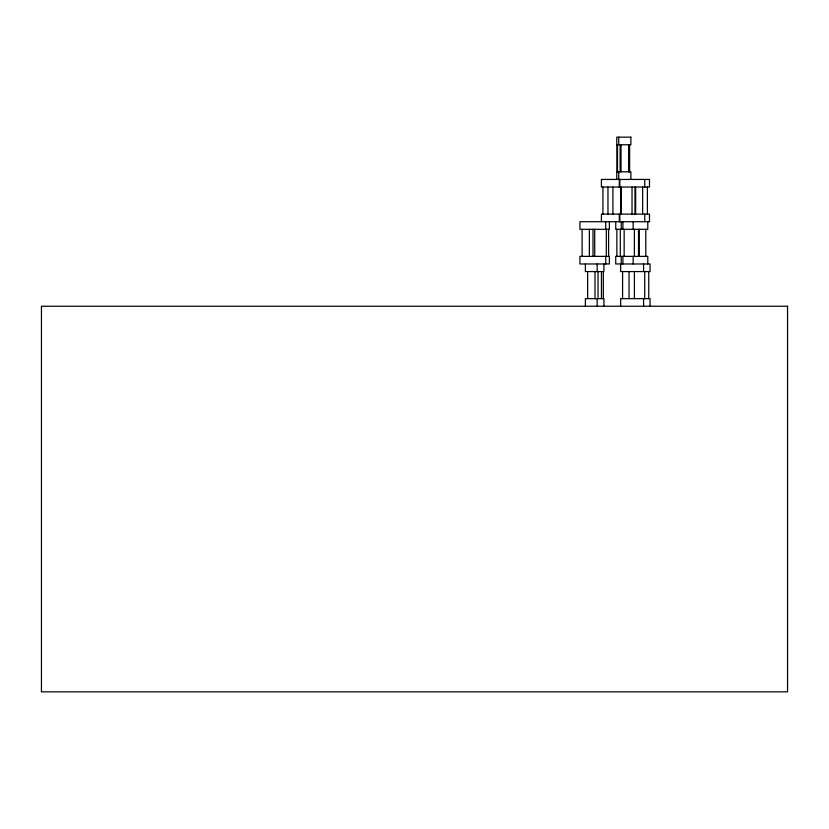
<?xml version="1.0" encoding="UTF-8"?>
<svg xmlns="http://www.w3.org/2000/svg" width="829" height="829" viewBox="0 0 829 829"><rect width="100%" height="100%" fill="white"/><g stroke="black" fill="none" stroke-linecap="round" stroke-linejoin="round"><path stroke-width="1.24" d="M650.05 306.243L650.05 298.637L620.652 298.637L620.652 306.243M648.755 271.58L648.755 298.637M647.791 221.706L647.791 229.312L615.74 229.312L615.74 221.706M647.791 263.974L647.791 256.368L615.74 256.368L615.74 263.974L650.05 263.974L650.05 271.58L620.652 271.58L620.652 263.974M647.387 187.043L647.387 214.1M645.801 229.312L645.801 256.368M644.755 179.437L644.755 187.043M644.755 214.1L644.755 221.706M644.724 271.58L644.724 298.637M643.594 263.974L643.594 271.58M643.594 298.637L643.594 306.243M642.651 187.043L642.651 214.1M639.221 229.312L639.221 256.368M638.506 229.312L638.506 256.368M635.646 187.043L635.646 214.1M634.983 187.043L634.983 214.1M634.392 229.312L634.392 256.368M634.403 271.58L634.403 298.637M633.159 221.706L633.159 229.312M633.159 256.368L633.159 263.974M632.03 187.043L632.03 214.1M630.879 179.437L630.879 171.821L616.776 171.821L616.776 179.437M629.636 144.774L629.636 171.821M629.045 271.58L629.045 298.637M628.61 144.774L628.61 171.821M624.154 229.312L624.154 256.368M622.921 221.706L622.921 229.312M622.921 256.368L622.921 263.974M622.589 271.58L622.589 298.637M621.232 221.706L621.232 229.312M621.232 256.368L621.232 263.974M621.025 144.774L621.025 171.821M620.983 187.043L620.983 214.1M620.807 187.043L620.807 214.1M620.144 144.774L620.144 171.821M620.31 229.312L620.31 256.368M619.833 179.437L619.833 187.043M619.833 214.1L619.833 221.706M619.325 179.437L619.325 187.043M619.325 214.1L619.325 221.706M618.745 137.158L618.745 144.774M618.745 171.821L618.745 179.437M617.501 144.774L617.501 171.821M616.942 144.774L616.942 171.821M616.869 229.312L616.869 256.368M612.921 187.043L612.921 214.1M609.377 221.706L609.377 229.312L579.927 229.312L579.927 221.706L649.49 221.706L649.49 214.1L601.408 214.1L601.408 221.706M608.6 229.312L608.6 256.368M607.968 187.043L607.968 214.1M606.331 229.312L606.331 256.368M605.74 221.706L605.74 229.312M605.74 256.368L605.74 263.974M603.916 263.974L603.916 271.58L585.388 271.58L585.388 263.974M603.916 306.243L603.916 298.637L585.388 298.637L585.388 306.243M603.346 271.58L603.346 298.637M602.921 187.043L602.921 214.1M601.45 271.58L601.45 298.637M598.041 271.58L598.041 298.637M597.17 263.974L597.17 271.58M597.17 298.637L597.17 306.243M595.004 271.58L595.004 298.637M594.714 229.312L594.714 256.368M593.004 229.312L593.004 256.368M589.367 229.312L589.367 256.368M587.637 271.58L587.637 298.637M582.103 229.312L582.103 256.368M630.879 137.158L616.776 137.158L616.776 144.774L630.879 144.774L630.879 137.158M649.49 179.437L601.408 179.437L601.408 187.043L649.49 187.043L649.49 179.437M609.377 256.368L579.927 256.368L579.927 263.974L609.377 263.974L609.377 256.368M787.55 306.243L41.45 306.243L41.45 691.842L787.55 691.842L787.55 306.243"/></g></svg>
